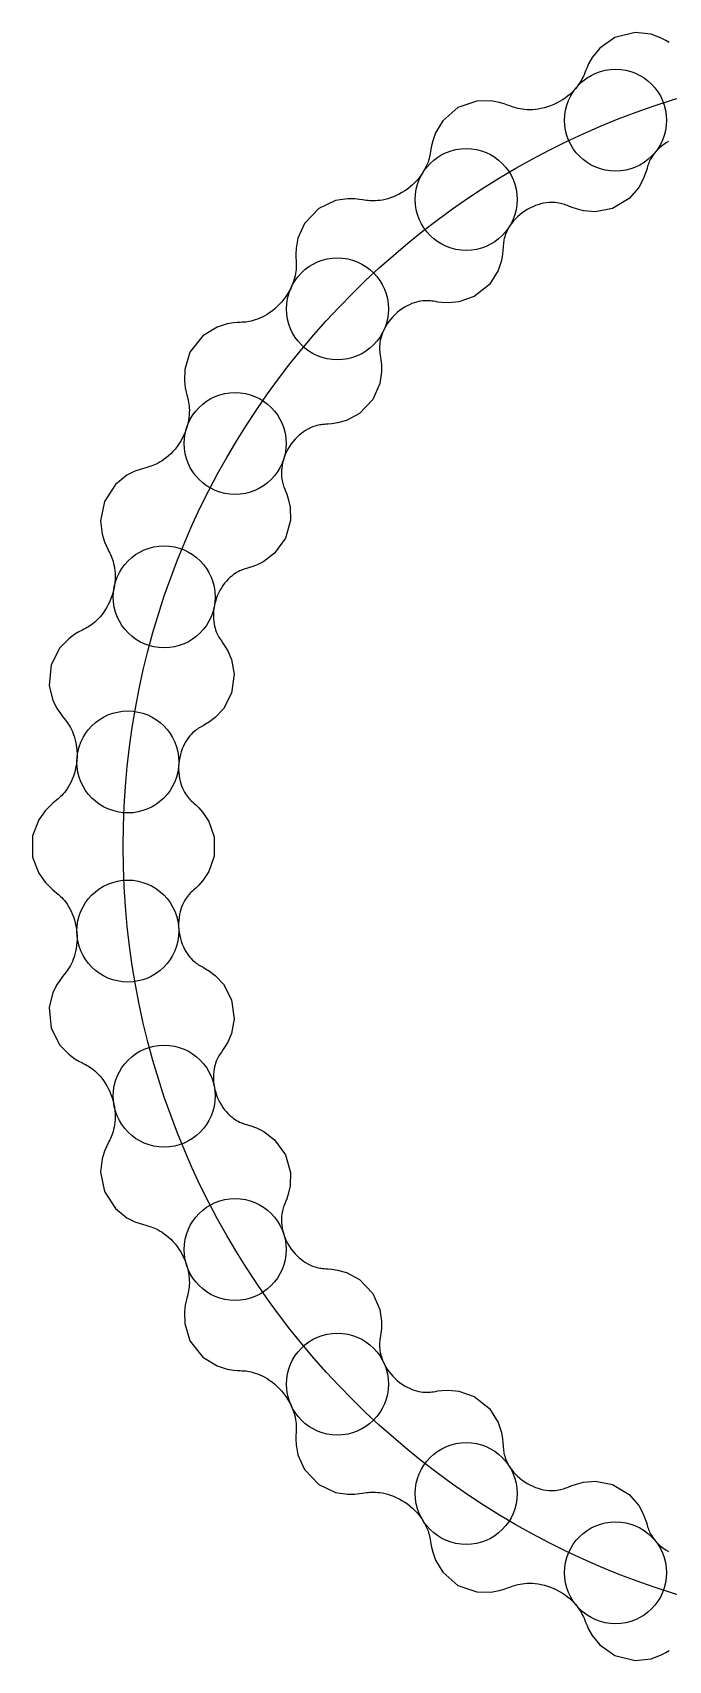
# Model space of a CAD drawing. Header units: millimetres. Extents: x -25.1 to 25.1, y -25 to 25.
# Drawn here: x -25.07 to -6.36, y -23.95 to 23.95 of the extents above; entities that cross this region are included whole.
import ezdxf

# ---------------------------------------------------------------- set-up
doc = ezdxf.new("R2010")
doc.units = ezdxf.units.MM

msp = doc.modelspace()

# ---------------------------------------------------------------- linework, layer by layer
for points in [[(-6.339, 23.658), (-6.435, 23.716), (-6.591, 23.796), (-6.866, 23.895), (-7.334, 23.947), (-7.933, 23.802), (-8.38, 23.489), (-8.604, 23.21), (-8.708, 23.023), (-8.763, 22.902), (-8.796, 22.819), (-8.821, 22.757), (-8.841, 22.706), (-8.861, 22.659), (-8.882, 22.614), (-8.906, 22.567), (-8.932, 22.519), (-8.963, 22.468), (-8.999, 22.415), (-9.039, 22.36), (-9.085, 22.303), (-9.137, 22.245), (-9.195, 22.187), (-9.258, 22.129), (-9.326, 22.072), (-9.4, 22.017), (-9.478, 21.964), (-9.56, 21.915), (-9.646, 21.869), (-9.734, 21.828), (-9.825, 21.791), (-9.916, 21.759), (-10.008, 21.733), (-10.099, 21.711), (-10.189, 21.695), (-10.276, 21.684), (-10.36, 21.677), (-10.441, 21.675), (-10.517, 21.676), (-10.589, 21.681), (-10.656, 21.688), (-10.718, 21.698), (-10.774, 21.71), (-10.827, 21.723), (-10.876, 21.737), (-10.924, 21.752), (-10.973, 21.769), (-11.027, 21.789), (-11.094, 21.814), (-11.188, 21.847), (-11.334, 21.891), (-11.58, 21.937), (-11.993, 21.93), (-12.55, 21.737), (-12.996, 21.352), (-13.208, 20.997), (-13.291, 20.761), (-13.326, 20.613), (-13.345, 20.515), (-13.356, 20.444), (-13.366, 20.387), (-13.376, 20.336), (-13.386, 20.288), (-13.399, 20.238), (-13.414, 20.186), (-13.432, 20.131), (-13.455, 20.072), (-13.482, 20.011), (-13.513, 19.946), (-13.55, 19.88), (-13.593, 19.811), (-13.641, 19.741), (-13.694, 19.671), (-13.753, 19.602), (-13.817, 19.534), (-13.886, 19.467), (-13.959, 19.404), (-14.036, 19.344), (-14.116, 19.288), (-14.199, 19.237), (-14.282, 19.19), (-14.367, 19.149), (-14.451, 19.113), (-14.535, 19.082), (-14.617, 19.056), (-14.696, 19.035), (-14.772, 19.02), (-14.845, 19.008), (-14.913, 19.001), (-14.976, 18.996), (-15.036, 18.995), (-15.091, 18.996), (-15.143, 18.999), (-15.193, 19.004), (-15.243, 19.01), (-15.298, 19.018), (-15.364, 19.027), (-15.452, 19.04), (-15.585, 19.053), (-15.799, 19.056), (-16.152, 19.002), (-16.647, 18.771), (-17.071, 18.325), (-17.261, 17.893), (-17.312, 17.606), (-17.321, 17.43), (-17.319, 17.318), (-17.316, 17.24), (-17.313, 17.179), (-17.312, 17.126), (-17.312, 17.076), (-17.313, 17.025), (-17.316, 16.972), (-17.322, 16.916), (-17.331, 16.855), (-17.343, 16.791), (-17.359, 16.722), (-17.38, 16.65), (-17.406, 16.575), (-17.437, 16.497), (-17.473, 16.418), (-17.515, 16.338), (-17.562, 16.258), (-17.614, 16.178), (-17.671, 16.101), (-17.732, 16.025), (-17.798, 15.953), (-17.867, 15.884), (-17.938, 15.82), (-18.012, 15.76), (-18.087, 15.706), (-18.162, 15.656), (-18.237, 15.613), (-18.311, 15.574), (-18.383, 15.542), (-18.452, 15.514), (-18.518, 15.491), (-18.581, 15.472), (-18.64, 15.458), (-18.695, 15.446), (-18.747, 15.438), (-18.797, 15.431), (-18.847, 15.426), (-18.9, 15.423), (-18.962, 15.419), (-19.043, 15.413), (-19.159, 15.403), (-19.342, 15.373), (-19.635, 15.282), (-20.054, 15.026), (-20.437, 14.539), (-20.592, 14.034), (-20.602, 13.694), (-20.575, 13.492), (-20.548, 13.367), (-20.527, 13.284), (-20.511, 13.221), (-20.498, 13.168), (-20.487, 13.118), (-20.477, 13.069), (-20.469, 13.017), (-20.462, 12.962), (-20.457, 12.903), (-20.455, 12.838), (-20.456, 12.769), (-20.46, 12.696), (-20.468, 12.618), (-20.481, 12.537), (-20.498, 12.452), (-20.521, 12.366), (-20.549, 12.278), (-20.582, 12.189), (-20.62, 12.101), (-20.663, 12.014), (-20.71, 11.929), (-20.762, 11.847), (-20.818, 11.767), (-20.877, 11.693), (-20.938, 11.622), (-21.001, 11.557), (-21.065, 11.497), (-21.13, 11.442), (-21.193, 11.394), (-21.256, 11.35), (-21.316, 11.313), (-21.375, 11.28), (-21.43, 11.252), (-21.483, 11.228), (-21.532, 11.208), (-21.58, 11.191), (-21.628, 11.175), (-21.678, 11.16), (-21.734, 11.145), (-21.806, 11.125), (-21.905, 11.095), (-22.055, 11.041), (-22.291, 10.924), (-22.63, 10.655), (-22.955, 10.15), (-23.065, 9.585), (-23.02, 9.193), (-22.949, 8.966), (-22.892, 8.832), (-22.851, 8.746), (-22.82, 8.683), (-22.794, 8.632), (-22.773, 8.586), (-22.753, 8.54), (-22.734, 8.492), (-22.715, 8.441), (-22.698, 8.385), (-22.682, 8.324), (-22.668, 8.258), (-22.656, 8.187), (-22.647, 8.11), (-22.641, 8.029), (-22.639, 7.944), (-22.642, 7.856), (-22.649, 7.765), (-22.661, 7.672), (-22.679, 7.578), (-22.701, 7.484), (-22.729, 7.39), (-22.761, 7.298), (-22.798, 7.208), (-22.839, 7.122), (-22.883, 7.039), (-22.93, 6.96), (-22.98, 6.887), (-23.031, 6.819), (-23.083, 6.756), (-23.136, 6.699), (-23.187, 6.648), (-23.238, 6.602), (-23.287, 6.562), (-23.334, 6.526), (-23.379, 6.495), (-23.423, 6.467), (-23.466, 6.442), (-23.51, 6.417), (-23.56, 6.391), (-23.62, 6.359), (-23.702, 6.316), (-23.822, 6.245), (-24.004, 6.113), (-24.265, 5.842), (-24.52, 5.342), (-24.578, 4.735), (-24.468, 4.296), (-24.343, 4.049), (-24.25, 3.91), (-24.185, 3.824), (-24.138, 3.764), (-24.101, 3.717), (-24.069, 3.676), (-24.04, 3.635), (-24.011, 3.593), (-23.982, 3.548), (-23.954, 3.498), (-23.925, 3.444), (-23.897, 3.384), (-23.871, 3.318), (-23.845, 3.247), (-23.822, 3.171), (-23.802, 3.089), (-23.785, 3.003), (-23.772, 2.914), (-23.763, 2.821), (-23.759, 2.726), (-23.76, 2.629), (-23.766, 2.532), (-23.777, 2.435), (-23.793, 2.339), (-23.813, 2.245), (-23.838, 2.154), (-23.867, 2.066), (-23.899, 1.983), (-23.935, 1.904), (-23.972, 1.83), (-24.011, 1.762), (-24.051, 1.699), (-24.091, 1.642), (-24.13, 1.591), (-24.169, 1.545), (-24.207, 1.504), (-24.244, 1.467), (-24.281, 1.432), (-24.319, 1.399), (-24.36, 1.364), (-24.409, 1.324), (-24.473, 1.27), (-24.564, 1.189), (-24.699, 1.05), (-24.888, 0.787), (-25.069, 0.31), (-25.069, -0.31), (-24.888, -0.787), (-24.699, -1.05), (-24.564, -1.189), (-24.473, -1.27), (-24.409, -1.324), (-24.36, -1.364), (-24.319, -1.399), (-24.281, -1.432), (-24.244, -1.467), (-24.207, -1.504), (-24.169, -1.545), (-24.13, -1.591), (-24.091, -1.642), (-24.051, -1.699), (-24.011, -1.762), (-23.972, -1.83), (-23.935, -1.904), (-23.899, -1.983), (-23.867, -2.066), (-23.838, -2.154), (-23.813, -2.245), (-23.793, -2.339), (-23.777, -2.435), (-23.766, -2.532), (-23.76, -2.629), (-23.759, -2.726), (-23.763, -2.821), (-23.772, -2.914), (-23.785, -3.003), (-23.802, -3.089), (-23.822, -3.171), (-23.845, -3.247), (-23.871, -3.318), (-23.897, -3.384), (-23.925, -3.444), (-23.954, -3.498), (-23.982, -3.548), (-24.011, -3.593), (-24.04, -3.635), (-24.069, -3.676), (-24.101, -3.717), (-24.138, -3.764), (-24.185, -3.824), (-24.25, -3.91), (-24.343, -4.049), (-24.468, -4.296), (-24.578, -4.735), (-24.52, -5.342), (-24.265, -5.842), (-24.004, -6.113), (-23.822, -6.245), (-23.702, -6.316), (-23.62, -6.359), (-23.56, -6.391), (-23.51, -6.417), (-23.466, -6.442), (-23.423, -6.467), (-23.379, -6.495), (-23.334, -6.526), (-23.287, -6.562), (-23.238, -6.602), (-23.187, -6.648), (-23.136, -6.699), (-23.083, -6.756), (-23.031, -6.819), (-22.98, -6.887), (-22.93, -6.96), (-22.883, -7.039), (-22.839, -7.122), (-22.798, -7.208), (-22.761, -7.298), (-22.729, -7.39), (-22.701, -7.484), (-22.679, -7.578), (-22.661, -7.672), (-22.649, -7.765), (-22.642, -7.856), (-22.639, -7.944), (-22.641, -8.029), (-22.647, -8.11), (-22.656, -8.187), (-22.668, -8.258), (-22.682, -8.324), (-22.698, -8.385), (-22.715, -8.441), (-22.734, -8.492), (-22.753, -8.54), (-22.773, -8.586), (-22.794, -8.632), (-22.82, -8.683), (-22.851, -8.746), (-22.892, -8.832), (-22.949, -8.966), (-23.02, -9.193), (-23.065, -9.585), (-22.955, -10.15), (-22.63, -10.655), (-22.291, -10.924), (-22.055, -11.041), (-21.905, -11.095), (-21.806, -11.125), (-21.734, -11.145), (-21.678, -11.16), (-21.628, -11.175), (-21.58, -11.191), (-21.532, -11.208), (-21.483, -11.228), (-21.43, -11.252), (-21.375, -11.28), (-21.316, -11.313), (-21.256, -11.35), (-21.193, -11.394), (-21.13, -11.442), (-21.065, -11.497), (-21.001, -11.557), (-20.938, -11.622), (-20.877, -11.693), (-20.818, -11.767), (-20.762, -11.847), (-20.71, -11.929), (-20.663, -12.014), (-20.62, -12.101), (-20.582, -12.189), (-20.549, -12.278), (-20.521, -12.366), (-20.498, -12.452), (-20.481, -12.537), (-20.468, -12.618), (-20.46, -12.696), (-20.456, -12.769), (-20.455, -12.838), (-20.457, -12.903), (-20.462, -12.962), (-20.469, -13.017), (-20.477, -13.069), (-20.487, -13.118), (-20.498, -13.168), (-20.511, -13.221), (-20.527, -13.284), (-20.548, -13.367), (-20.575, -13.492), (-20.602, -13.694), (-20.592, -14.034), (-20.437, -14.539), (-20.054, -15.026), (-19.635, -15.282), (-19.342, -15.373), (-19.159, -15.403), (-19.043, -15.413), (-18.962, -15.419), (-18.9, -15.423), (-18.847, -15.426), (-18.797, -15.431), (-18.747, -15.438), (-18.695, -15.446), (-18.64, -15.458), (-18.581, -15.472), (-18.518, -15.491), (-18.452, -15.514), (-18.383, -15.542), (-18.311, -15.574), (-18.237, -15.613), (-18.162, -15.656), (-18.087, -15.706), (-18.012, -15.76), (-17.938, -15.82), (-17.867, -15.884), (-17.798, -15.953), (-17.732, -16.025), (-17.671, -16.101), (-17.614, -16.178), (-17.562, -16.258), (-17.515, -16.338), (-17.473, -16.418), (-17.437, -16.497), (-17.406, -16.575), (-17.38, -16.65), (-17.359, -16.722), (-17.343, -16.791), (-17.331, -16.855), (-17.322, -16.916), (-17.316, -16.972), (-17.313, -17.025), (-17.312, -17.076), (-17.312, -17.126), (-17.313, -17.179), (-17.316, -17.24), (-17.319, -17.318), (-17.321, -17.43), (-17.312, -17.606), (-17.261, -17.893), (-17.071, -18.325), (-16.647, -18.771), (-16.152, -19.002), (-15.799, -19.056), (-15.585, -19.053), (-15.452, -19.04), (-15.364, -19.027), (-15.298, -19.018), (-15.243, -19.01), (-15.193, -19.004), (-15.143, -18.999), (-15.091, -18.996), (-15.036, -18.995), (-14.976, -18.996), (-14.913, -19.001), (-14.845, -19.008), (-14.772, -19.02), (-14.696, -19.035), (-14.617, -19.056), (-14.535, -19.082), (-14.451, -19.113), (-14.367, -19.149), (-14.282, -19.19), (-14.199, -19.237), (-14.116, -19.288), (-14.036, -19.344), (-13.959, -19.404), (-13.886, -19.467), (-13.817, -19.534), (-13.753, -19.602), (-13.694, -19.671), (-13.641, -19.741), (-13.593, -19.811), (-13.55, -19.88), (-13.513, -19.946), (-13.482, -20.011), (-13.455, -20.072), (-13.432, -20.131), (-13.414, -20.186), (-13.399, -20.238), (-13.386, -20.288), (-13.376, -20.336), (-13.366, -20.387), (-13.356, -20.444), (-13.345, -20.515), (-13.326, -20.613), (-13.291, -20.761), (-13.208, -20.997), (-12.996, -21.352), (-12.55, -21.737), (-11.993, -21.93), (-11.58, -21.937), (-11.334, -21.891), (-11.188, -21.847), (-11.094, -21.814), (-11.027, -21.789), (-10.973, -21.769), (-10.924, -21.752), (-10.876, -21.737), (-10.827, -21.723), (-10.774, -21.71), (-10.718, -21.698), (-10.656, -21.688), (-10.589, -21.681), (-10.517, -21.676), (-10.441, -21.675), (-10.36, -21.677), (-10.276, -21.684), (-10.189, -21.695), (-10.099, -21.711), (-10.008, -21.733), (-9.916, -21.759), (-9.825, -21.791), (-9.734, -21.828), (-9.646, -21.869), (-9.56, -21.915), (-9.478, -21.964), (-9.4, -22.017), (-9.326, -22.072), (-9.258, -22.129), (-9.195, -22.187), (-9.137, -22.245), (-9.085, -22.303), (-9.039, -22.36), (-8.999, -22.415), (-8.963, -22.468), (-8.932, -22.519), (-8.906, -22.567), (-8.882, -22.614), (-8.861, -22.659), (-8.841, -22.706), (-8.821, -22.757), (-8.796, -22.819), (-8.763, -22.902), (-8.708, -23.023), (-8.604, -23.21), (-8.38, -23.489), (-7.933, -23.802), (-7.334, -23.947), (-6.866, -23.895), (-6.591, -23.796), (-6.435, -23.716), (-6.339, -23.658)], [(-6.353, 20.745), (-6.428, 20.7), (-6.497, 20.653), (-6.562, 20.603), (-6.622, 20.552), (-6.677, 20.5), (-6.725, 20.448), (-6.769, 20.396), (-6.807, 20.346), (-6.839, 20.298), (-6.867, 20.252), (-6.891, 20.209), (-6.91, 20.168), (-6.927, 20.129), (-6.942, 20.092), (-6.955, 20.053), (-6.969, 20.011), (-6.984, 19.959), (-7.005, 19.891), (-7.038, 19.79), (-7.099, 19.634), (-7.231, 19.391), (-7.517, 19.062), (-8.002, 18.773), (-8.507, 18.675), (-8.858, 18.703), (-9.066, 18.756), (-9.191, 18.799), (-9.272, 18.831), (-9.328, 18.854), (-9.373, 18.871), (-9.413, 18.886), (-9.451, 18.899), (-9.491, 18.91), (-9.533, 18.921), (-9.579, 18.93), (-9.63, 18.938), (-9.686, 18.944), (-9.746, 18.947), (-9.811, 18.947), (-9.88, 18.943), (-9.953, 18.935), (-10.029, 18.923), (-10.108, 18.905), (-10.188, 18.883), (-10.269, 18.855), (-10.35, 18.823), (-10.431, 18.785), (-10.51, 18.742), (-10.586, 18.694), (-10.66, 18.643), (-10.73, 18.587), (-10.796, 18.529), (-10.857, 18.469), (-10.914, 18.406), (-10.965, 18.343), (-11.01, 18.28), (-11.05, 18.218), (-11.085, 18.156), (-11.114, 18.097), (-11.139, 18.041), (-11.159, 17.987), (-11.175, 17.937), (-11.188, 17.891), (-11.197, 17.847), (-11.204, 17.806), (-11.21, 17.766), (-11.214, 17.725), (-11.218, 17.679), (-11.222, 17.622), (-11.227, 17.544), (-11.239, 17.426), (-11.272, 17.239), (-11.369, 16.943), (-11.624, 16.539), (-12.07, 16.183), (-12.521, 16.024), (-12.832, 15.995), (-13.021, 16.005), (-13.139, 16.019), (-13.216, 16.031), (-13.273, 16.04), (-13.318, 16.047), (-13.359, 16.052), (-13.399, 16.056), (-13.441, 16.058), (-13.486, 16.058), (-13.534, 16.056), (-13.586, 16.052), (-13.643, 16.044), (-13.703, 16.033), (-13.767, 16.017), (-13.835, 15.997), (-13.905, 15.972), (-13.977, 15.941), (-14.049, 15.906), (-14.123, 15.865), (-14.195, 15.819), (-14.267, 15.767), (-14.336, 15.711), (-14.403, 15.651), (-14.466, 15.586), (-14.526, 15.519), (-14.581, 15.449), (-14.631, 15.377), (-14.676, 15.304), (-14.715, 15.231), (-14.75, 15.158), (-14.779, 15.087), (-14.802, 15.018), (-14.821, 14.951), (-14.836, 14.888), (-14.846, 14.828), (-14.853, 14.773), (-14.857, 14.721), (-14.858, 14.674), (-14.857, 14.63), (-14.855, 14.589), (-14.851, 14.549), (-14.846, 14.507), (-14.838, 14.46), (-14.829, 14.399), (-14.816, 14.314), (-14.801, 14.182), (-14.796, 13.967), (-14.847, 13.619), (-15.055, 13.149), (-15.444, 12.74), (-15.829, 12.535), (-16.094, 12.46), (-16.261, 12.435), (-16.366, 12.425), (-16.438, 12.421), (-16.491, 12.417), (-16.536, 12.413), (-16.576, 12.409), (-16.616, 12.403), (-16.658, 12.395), (-16.702, 12.385), (-16.749, 12.371), (-16.8, 12.354), (-16.855, 12.333), (-16.912, 12.308), (-16.971, 12.277), (-17.033, 12.241), (-17.096, 12.199), (-17.159, 12.152), (-17.222, 12.1), (-17.284, 12.043), (-17.344, 11.98), (-17.402, 11.913), (-17.456, 11.842), (-17.507, 11.767), (-17.553, 11.69), (-17.595, 11.611), (-17.631, 11.53), (-17.663, 11.449), (-17.689, 11.368), (-17.71, 11.288), (-17.726, 11.21), (-17.738, 11.135), (-17.744, 11.063), (-17.747, 10.995), (-17.746, 10.931), (-17.742, 10.871), (-17.736, 10.817), (-17.728, 10.767), (-17.718, 10.722), (-17.707, 10.68), (-17.696, 10.641), (-17.683, 10.603), (-17.667, 10.563), (-17.649, 10.516), (-17.624, 10.454), (-17.59, 10.365), (-17.543, 10.224), (-17.491, 9.986), (-17.483, 9.592), (-17.63, 9.068), (-17.948, 8.626), (-18.261, 8.388), (-18.479, 8.28), (-18.619, 8.228), (-18.71, 8.199), (-18.774, 8.18), (-18.822, 8.165), (-18.863, 8.152), (-18.901, 8.138), (-18.939, 8.123), (-18.978, 8.106), (-19.02, 8.085), (-19.064, 8.061), (-19.11, 8.031), (-19.159, 7.998), (-19.209, 7.958), (-19.261, 7.914), (-19.313, 7.864), (-19.365, 7.808), (-19.416, 7.747), (-19.465, 7.68), (-19.512, 7.609), (-19.556, 7.534), (-19.596, 7.455), (-19.632, 7.373), (-19.664, 7.289), (-19.69, 7.202), (-19.712, 7.116), (-19.728, 7.029), (-19.74, 6.943), (-19.746, 6.859), (-19.748, 6.777), (-19.745, 6.698), (-19.738, 6.623), (-19.728, 6.553), (-19.715, 6.487), (-19.699, 6.426), (-19.682, 6.37), (-19.664, 6.32), (-19.644, 6.275), (-19.625, 6.234), (-19.605, 6.196), (-19.585, 6.161), (-19.563, 6.127), (-19.538, 6.09), (-19.508, 6.046), (-19.467, 5.987), (-19.408, 5.898), (-19.325, 5.753), (-19.217, 5.498), (-19.138, 5.069), (-19.215, 4.511), (-19.453, 4.055), (-19.694, 3.798), (-19.865, 3.668), (-19.977, 3.597), (-20.052, 3.554), (-20.105, 3.524), (-20.147, 3.5), (-20.183, 3.478), (-20.216, 3.456), (-20.25, 3.432), (-20.285, 3.406), (-20.321, 3.375), (-20.359, 3.34), (-20.398, 3.3), (-20.438, 3.255), (-20.478, 3.204), (-20.519, 3.148), (-20.558, 3.086), (-20.596, 3.019), (-20.631, 2.947), (-20.664, 2.87), (-20.693, 2.789), (-20.718, 2.705), (-20.738, 2.619), (-20.754, 2.53), (-20.764, 2.441), (-20.77, 2.351), (-20.771, 2.262), (-20.766, 2.174), (-20.757, 2.088), (-20.744, 2.005), (-20.726, 1.926), (-20.705, 1.851), (-20.681, 1.781), (-20.655, 1.716), (-20.627, 1.656), (-20.598, 1.601), (-20.569, 1.552), (-20.54, 1.509), (-20.511, 1.47), (-20.483, 1.435), (-20.455, 1.404), (-20.428, 1.375), (-20.398, 1.346), (-20.364, 1.314), (-20.322, 1.276), (-20.264, 1.222), (-20.18, 1.14), (-20.054, 0.998), (-19.883, 0.736), (-19.726, 0.285), (-19.726, -0.285), (-19.883, -0.736), (-20.054, -0.998), (-20.18, -1.14), (-20.264, -1.222), (-20.322, -1.276), (-20.364, -1.314), (-20.398, -1.346), (-20.428, -1.375), (-20.455, -1.404), (-20.483, -1.435), (-20.511, -1.47), (-20.54, -1.509), (-20.569, -1.552), (-20.598, -1.601), (-20.627, -1.656), (-20.655, -1.716), (-20.681, -1.781), (-20.705, -1.851), (-20.726, -1.926), (-20.744, -2.005), (-20.757, -2.088), (-20.766, -2.174), (-20.771, -2.262), (-20.77, -2.351), (-20.764, -2.441), (-20.754, -2.53), (-20.738, -2.619), (-20.718, -2.705), (-20.693, -2.789), (-20.664, -2.87), (-20.631, -2.947), (-20.596, -3.019), (-20.558, -3.086), (-20.519, -3.148), (-20.478, -3.204), (-20.438, -3.255), (-20.398, -3.3), (-20.359, -3.34), (-20.321, -3.375), (-20.285, -3.406), (-20.25, -3.432), (-20.216, -3.456), (-20.183, -3.478), (-20.147, -3.5), (-20.105, -3.524), (-20.052, -3.554), (-19.977, -3.597), (-19.865, -3.668), (-19.694, -3.798), (-19.453, -4.055), (-19.215, -4.511), (-19.138, -5.069), (-19.217, -5.498), (-19.325, -5.753), (-19.408, -5.898), (-19.467, -5.987), (-19.508, -6.046), (-19.538, -6.09), (-19.563, -6.127), (-19.585, -6.161), (-19.605, -6.196), (-19.625, -6.234), (-19.644, -6.275), (-19.664, -6.32), (-19.682, -6.37), (-19.699, -6.426), (-19.715, -6.487), (-19.728, -6.553), (-19.738, -6.623), (-19.745, -6.698), (-19.748, -6.777), (-19.746, -6.859), (-19.74, -6.943), (-19.728, -7.029), (-19.712, -7.116), (-19.69, -7.202), (-19.664, -7.289), (-19.632, -7.373), (-19.596, -7.455), (-19.556, -7.534), (-19.512, -7.609), (-19.465, -7.68), (-19.416, -7.747), (-19.365, -7.808), (-19.313, -7.864), (-19.261, -7.914), (-19.209, -7.958), (-19.159, -7.998), (-19.11, -8.031), (-19.064, -8.061), (-19.02, -8.085), (-18.978, -8.106), (-18.939, -8.123), (-18.901, -8.138), (-18.863, -8.152), (-18.822, -8.165), (-18.774, -8.18), (-18.71, -8.199), (-18.619, -8.228), (-18.479, -8.28), (-18.261, -8.388), (-17.948, -8.626), (-17.63, -9.068), (-17.483, -9.592), (-17.491, -9.986), (-17.543, -10.224), (-17.59, -10.365), (-17.624, -10.454), (-17.649, -10.516), (-17.667, -10.563), (-17.683, -10.603), (-17.696, -10.641), (-17.707, -10.68), (-17.718, -10.722), (-17.728, -10.767), (-17.736, -10.817), (-17.742, -10.871), (-17.746, -10.931), (-17.747, -10.995), (-17.744, -11.063), (-17.738, -11.135), (-17.726, -11.21), (-17.71, -11.288), (-17.689, -11.368), (-17.663, -11.449), (-17.631, -11.53), (-17.595, -11.611), (-17.553, -11.69), (-17.507, -11.767), (-17.456, -11.842), (-17.402, -11.913), (-17.344, -11.98), (-17.284, -12.043), (-17.222, -12.1), (-17.159, -12.152), (-17.096, -12.199), (-17.033, -12.241), (-16.971, -12.277), (-16.912, -12.308), (-16.855, -12.333), (-16.8, -12.354), (-16.749, -12.371), (-16.702, -12.385), (-16.658, -12.395), (-16.616, -12.403), (-16.576, -12.409), (-16.536, -12.413), (-16.491, -12.417), (-16.438, -12.421), (-16.366, -12.425), (-16.261, -12.435), (-16.094, -12.46), (-15.829, -12.535), (-15.444, -12.74), (-15.055, -13.149), (-14.847, -13.619), (-14.796, -13.967), (-14.801, -14.182), (-14.816, -14.314), (-14.829, -14.399), (-14.838, -14.46), (-14.846, -14.507), (-14.851, -14.549), (-14.855, -14.589), (-14.857, -14.63), (-14.858, -14.674), (-14.857, -14.721), (-14.853, -14.773), (-14.846, -14.828), (-14.836, -14.888), (-14.821, -14.951), (-14.802, -15.018), (-14.779, -15.087), (-14.75, -15.158), (-14.715, -15.231), (-14.676, -15.304), (-14.631, -15.377), (-14.581, -15.449), (-14.526, -15.519), (-14.466, -15.586), (-14.403, -15.651), (-14.336, -15.711), (-14.267, -15.767), (-14.195, -15.819), (-14.123, -15.865), (-14.049, -15.906), (-13.977, -15.941), (-13.905, -15.972), (-13.835, -15.997), (-13.767, -16.017), (-13.703, -16.033), (-13.643, -16.044), (-13.586, -16.052), (-13.534, -16.056), (-13.486, -16.058), (-13.441, -16.058), (-13.399, -16.056), (-13.359, -16.052), (-13.318, -16.047), (-13.273, -16.04), (-13.216, -16.031), (-13.139, -16.019), (-13.021, -16.005), (-12.832, -15.995), (-12.521, -16.024), (-12.07, -16.183), (-11.624, -16.539), (-11.369, -16.943), (-11.272, -17.239), (-11.239, -17.426), (-11.227, -17.544), (-11.222, -17.622), (-11.218, -17.679), (-11.214, -17.725), (-11.21, -17.766), (-11.204, -17.806), (-11.197, -17.847), (-11.188, -17.891), (-11.175, -17.937), (-11.159, -17.987), (-11.139, -18.041), (-11.114, -18.097), (-11.085, -18.156), (-11.05, -18.218), (-11.01, -18.28), (-10.965, -18.343), (-10.914, -18.406), (-10.857, -18.469), (-10.796, -18.529), (-10.73, -18.587), (-10.66, -18.643), (-10.586, -18.694), (-10.51, -18.742), (-10.431, -18.785), (-10.35, -18.823), (-10.269, -18.855), (-10.188, -18.883), (-10.108, -18.905), (-10.029, -18.923), (-9.953, -18.935), (-9.88, -18.943), (-9.811, -18.947), (-9.746, -18.947), (-9.686, -18.944), (-9.63, -18.938), (-9.579, -18.93), (-9.533, -18.921), (-9.491, -18.91), (-9.451, -18.899), (-9.413, -18.886), (-9.373, -18.871), (-9.328, -18.854), (-9.272, -18.831), (-9.191, -18.799), (-9.066, -18.756), (-8.858, -18.703), (-8.507, -18.675), (-8.002, -18.773), (-7.517, -19.062), (-7.231, -19.391), (-7.099, -19.634), (-7.038, -19.79), (-7.005, -19.891), (-6.984, -19.959), (-6.969, -20.011), (-6.955, -20.053), (-6.942, -20.092), (-6.927, -20.129), (-6.91, -20.168), (-6.891, -20.209), (-6.867, -20.252), (-6.839, -20.298), (-6.807, -20.346), (-6.769, -20.396), (-6.725, -20.448), (-6.677, -20.5), (-6.622, -20.552), (-6.562, -20.603), (-6.497, -20.653), (-6.428, -20.7), (-6.353, -20.745)]]:
    msp.add_lwpolyline(points)
for centre, radius in [((0.6, 0), 23), ((-7.913, 21.366), 1.5), ((-12.307, 19.037), 1.5), ((-16.098, 15.817), 1.5), ((-19.108, 11.858), 1.5), ((-21.196, 7.344), 1.5), ((-22.265, 2.487), 1.5), ((-22.265, -2.487), 1.5), ((-21.196, -7.344), 1.5), ((-19.108, -11.858), 1.5), ((-16.098, -15.817), 1.5), ((-12.307, -19.037), 1.5), ((-7.913, -21.366), 1.5)]:
    msp.add_circle(centre, radius)

doc.saveas('drawing.dxf')
